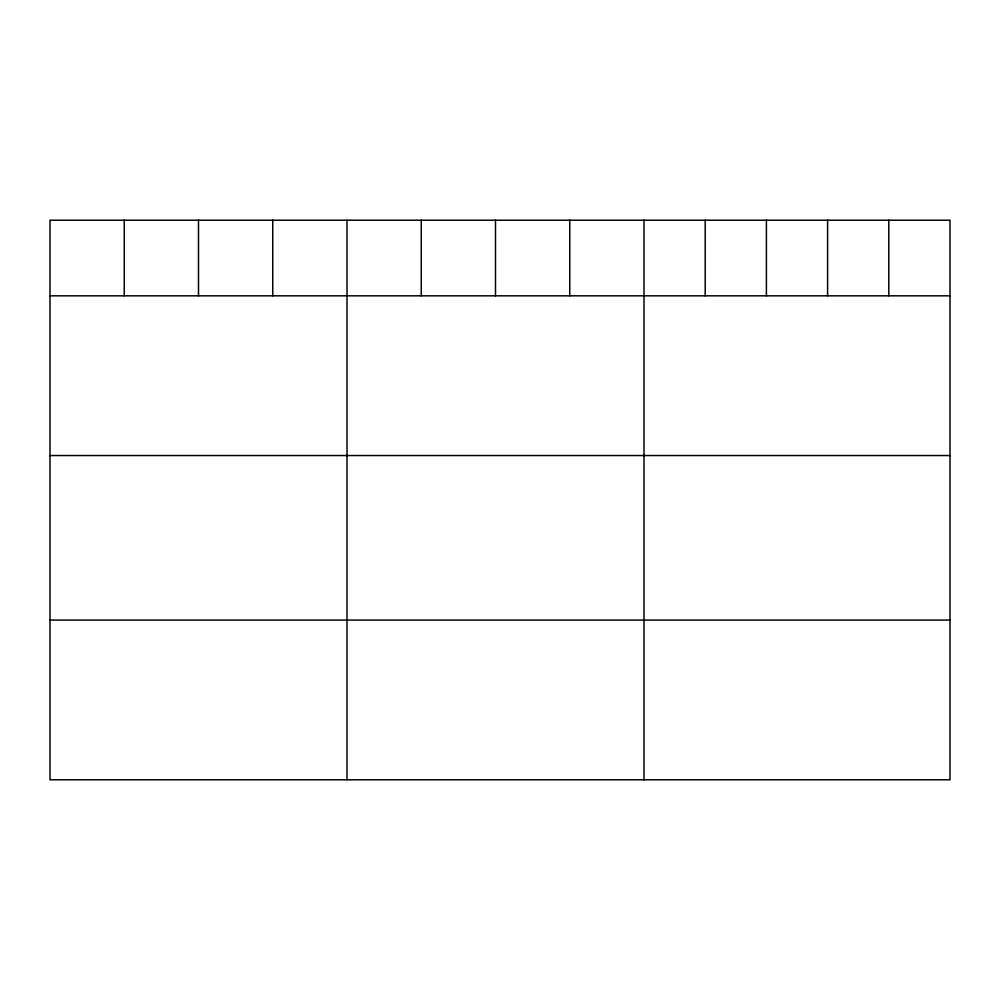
<?xml version="1.0" encoding="UTF-8"?>
<svg xmlns="http://www.w3.org/2000/svg" width="1000" height="1000" viewBox="0 0 1000 1000"><rect width="100%" height="100%" fill="white"/><g stroke="black" fill="none" stroke-linecap="round" stroke-linejoin="round"><path stroke-width="1.5" d="M950 295.825L950 779.788L50 779.788L50 220.212L950 220.212L950 295.825L50 295.825M50 455.538L950 455.538M50 620.087L950 620.087M888.8 220.212L888.8 295.825M827.6 220.212L827.6 295.825M766.4 220.212L766.4 295.825M705.2 220.212L705.2 295.825M644 220.212L644 779.788M569.75 220.212L569.75 295.825M495.5 220.212L495.5 295.825M421.25 220.212L421.25 295.825M347 220.212L347 779.788M272.75 220.212L272.75 295.825M198.5 220.212L198.5 295.825M124.25 220.212L124.25 295.825"/></g></svg>
